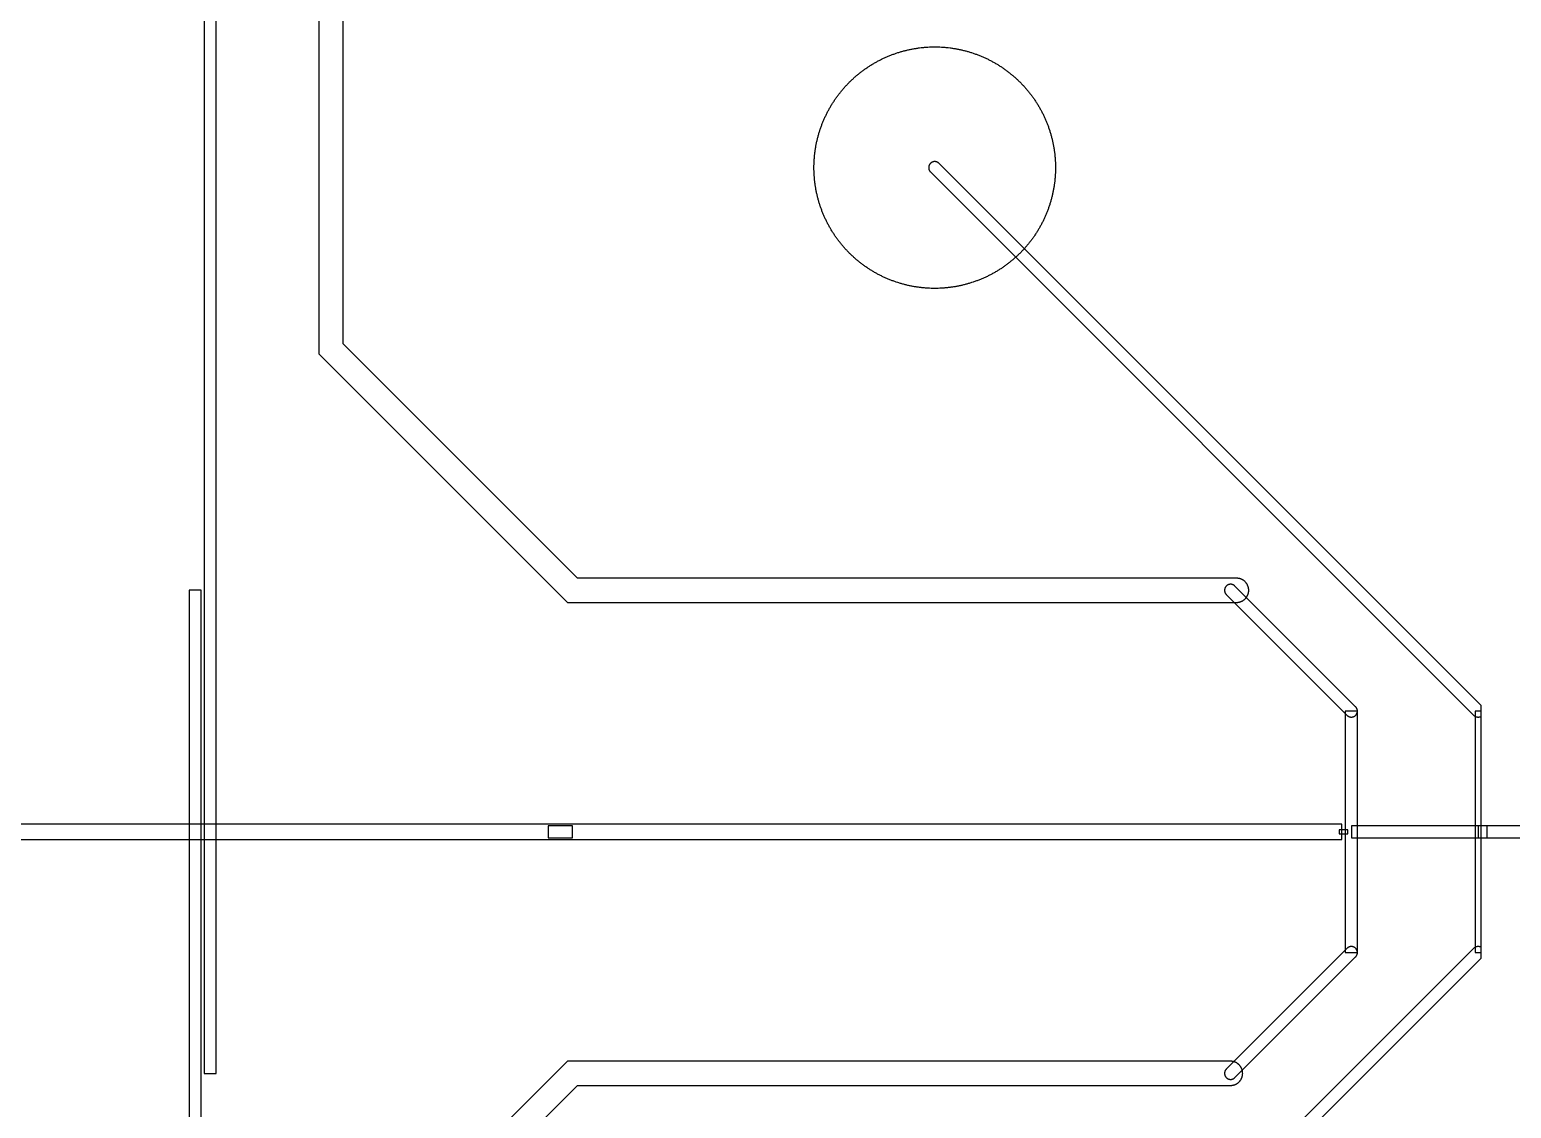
# Model space of a CAD drawing. Extents: x -44500 to 44500, y -47000 to 47000.
# Drawn here: x -7495 to 4775, y 32710 to 41643 of the extents above; entities that cross this region are included whole.
import ezdxf

# ---------------------------------------------------------------- set-up
doc = ezdxf.new("R2010")
doc.units = 0
for name, color, linetype in [('Active', 80, 'CONTINUOUS'), ('Metal1', 160, 'CONTINUOUS'), ('Poly', 20, 'CONTINUOUS')]:
    doc.layers.add(name, color=color, linetype=linetype)

msp = doc.modelspace()

# ---------------------------------------------------------------- linework, layer by layer
at = {"layer": 'Active'}
for points in [[(-6050, 33000), (-5950, 33000), (-5950, 46000), (-6050, 46000)], [(-6175, 24000), (-6075, 24000), (-6075, 37000), (-6175, 37000)]]:
    msp.add_lwpolyline(points, close=True, dxfattribs=at)
at = {"layer": 'Metal1'}
for points in [[(-5100, 42041.42), (-5100, 38958.58), (-3041.42, 36900), (2500, 36900), (2504.45, 36900.1), (2508.85, 36900.4), (2513.25, 36900.9), (2515.4, 36901.2), (2517.65, 36901.6), (2519.8, 36902), (2521.95, 36902.45), (2524.1, 36902.95), (2526.2, 36903.5), (2530.45, 36904.75), (2532.55, 36905.45), (2534.65, 36906.2), (2536.75, 36907), (2538.8, 36907.85), (2540.85, 36908.75), (2542.85, 36909.65), (2544.8, 36910.6), (2546.8, 36911.65), (2548.75, 36912.7), (2550.6, 36913.75), (2552.5, 36914.9), (2554.4, 36916.1), (2556.2, 36917.3), (2558.05, 36918.6), (2559.85, 36919.9), (2561.6, 36921.25), (2563.3, 36922.6), (2565.05, 36924.05), (2566.65, 36925.45), (2569.9, 36928.5), (2571.5, 36930.1), (2574.55, 36933.35), (2575.95, 36934.95), (2577.4, 36936.7), (2578.75, 36938.4), (2580.1, 36940.15), (2581.4, 36941.95), (2582.7, 36943.8), (2583.9, 36945.6), (2585.1, 36947.5), (2586.25, 36949.4), (2587.3, 36951.25), (2588.35, 36953.2), (2589.4, 36955.2), (2590.35, 36957.15), (2591.25, 36959.15), (2592.15, 36961.2), (2593, 36963.25), (2593.8, 36965.35), (2594.55, 36967.45), (2595.25, 36969.55), (2596.5, 36973.8), (2597.05, 36975.9), (2597.55, 36978.05), (2598, 36980.2), (2598.4, 36982.35), (2598.8, 36984.6), (2599.1, 36986.75), (2599.6, 36991.15), (2599.9, 36995.55), (2600, 37000), (2599.9, 37004.45), (2599.6, 37008.85), (2599.1, 37013.25), (2598.8, 37015.4), (2598.4, 37017.65), (2598, 37019.8), (2597.55, 37021.95), (2597.05, 37024.1), (2596.5, 37026.2), (2595.25, 37030.45), (2594.55, 37032.55), (2593.8, 37034.65), (2593, 37036.75), (2592.15, 37038.8), (2591.25, 37040.85), (2590.35, 37042.85), (2589.4, 37044.8), (2588.35, 37046.8), (2587.3, 37048.75), (2586.25, 37050.6), (2585.1, 37052.5), (2583.9, 37054.4), (2582.7, 37056.2), (2581.4, 37058.05), (2580.1, 37059.85), (2578.75, 37061.6), (2577.4, 37063.3), (2575.95, 37065.05), (2574.55, 37066.65), (2571.5, 37069.9), (2569.9, 37071.5), (2566.65, 37074.55), (2565.05, 37075.95), (2563.3, 37077.4), (2561.6, 37078.75), (2559.85, 37080.1), (2558.05, 37081.4), (2556.2, 37082.7), (2554.4, 37083.9), (2552.5, 37085.1), (2550.6, 37086.25), (2548.75, 37087.3), (2546.8, 37088.35), (2544.8, 37089.4), (2542.85, 37090.35), (2540.85, 37091.25), (2538.8, 37092.15), (2536.75, 37093), (2534.65, 37093.8), (2532.55, 37094.55), (2530.45, 37095.25), (2526.2, 37096.5), (2524.1, 37097.05), (2521.95, 37097.55), (2519.8, 37098), (2517.65, 37098.4), (2515.4, 37098.8), (2513.25, 37099.1), (2508.85, 37099.6), (2504.45, 37099.9), (2500, 37100), (-2958.58, 37100), (-4900, 39041.42), (-4900, 41958.58)], [(-4900, 30958.58), (-2958.58, 32900), (2450, 32900), (2454.45, 32900.1), (2458.85, 32900.4), (2463.25, 32900.9), (2465.4, 32901.2), (2467.65, 32901.6), (2469.8, 32902), (2471.95, 32902.45), (2474.1, 32902.95), (2476.2, 32903.5), (2480.45, 32904.75), (2482.55, 32905.45), (2484.65, 32906.2), (2486.75, 32907), (2488.8, 32907.85), (2490.85, 32908.75), (2492.85, 32909.65), (2494.8, 32910.6), (2496.8, 32911.65), (2498.75, 32912.7), (2500.6, 32913.75), (2502.5, 32914.9), (2504.4, 32916.1), (2506.2, 32917.3), (2508.05, 32918.6), (2509.85, 32919.9), (2511.6, 32921.25), (2513.3, 32922.6), (2515.05, 32924.05), (2516.65, 32925.45), (2519.9, 32928.5), (2521.5, 32930.1), (2524.55, 32933.35), (2525.95, 32934.95), (2527.4, 32936.7), (2528.75, 32938.4), (2530.1, 32940.15), (2531.4, 32941.95), (2532.7, 32943.8), (2533.9, 32945.6), (2535.1, 32947.5), (2536.25, 32949.4), (2537.3, 32951.25), (2538.35, 32953.2), (2539.4, 32955.2), (2540.35, 32957.15), (2541.25, 32959.15), (2542.15, 32961.2), (2543, 32963.25), (2543.8, 32965.35), (2544.55, 32967.45), (2545.25, 32969.55), (2546.5, 32973.8), (2547.05, 32975.9), (2547.55, 32978.05), (2548, 32980.2), (2548.4, 32982.35), (2548.8, 32984.6), (2549.1, 32986.75), (2549.6, 32991.15), (2549.9, 32995.55), (2550, 33000), (2549.9, 33004.45), (2549.6, 33008.85), (2549.1, 33013.25), (2548.8, 33015.4), (2548.4, 33017.65), (2548, 33019.8), (2547.55, 33021.95), (2547.05, 33024.1), (2546.5, 33026.2), (2545.25, 33030.45), (2544.55, 33032.55), (2543.8, 33034.65), (2543, 33036.75), (2542.15, 33038.8), (2541.25, 33040.85), (2540.35, 33042.85), (2539.4, 33044.8), (2538.35, 33046.8), (2537.3, 33048.75), (2536.25, 33050.6), (2535.1, 33052.5), (2533.9, 33054.4), (2532.7, 33056.2), (2531.4, 33058.05), (2530.1, 33059.85), (2528.75, 33061.6), (2527.4, 33063.3), (2525.95, 33065.05), (2524.55, 33066.65), (2521.5, 33069.9), (2519.9, 33071.5), (2516.65, 33074.55), (2515.05, 33075.95), (2513.3, 33077.4), (2511.6, 33078.75), (2509.85, 33080.1), (2508.05, 33081.4), (2506.2, 33082.7), (2504.4, 33083.9), (2502.5, 33085.1), (2500.6, 33086.25), (2498.75, 33087.3), (2496.8, 33088.35), (2494.8, 33089.4), (2492.85, 33090.35), (2490.85, 33091.25), (2488.8, 33092.15), (2486.75, 33093), (2484.65, 33093.8), (2482.55, 33094.55), (2480.45, 33095.25), (2476.2, 33096.5), (2474.1, 33097.05), (2471.95, 33097.55), (2469.8, 33098), (2467.65, 33098.4), (2465.4, 33098.8), (2463.25, 33099.1), (2458.85, 33099.6), (2454.45, 33099.9), (2450, 33100), (-3041.42, 33100), (-5100, 31041.42)]]:
    msp.add_lwpolyline(points, dxfattribs=at)
for points in [[(2400, 37000), (2400.1, 36996.85), (2400.25, 36995.25), (2400.4, 36993.7), (2400.9, 36990.6), (2401.25, 36989.05), (2401.6, 36987.55), (2402, 36986.05), (2402.45, 36984.55), (2402.95, 36983.1), (2403.55, 36981.55), (2404.15, 36980.1), (2404.75, 36978.75), (2405.45, 36977.3), (2406.2, 36975.9), (2407, 36974.5), (2407.8, 36973.2), (2408.65, 36971.9), (2409.55, 36970.65), (2410.5, 36969.35), (2411.5, 36968.1), (2412.5, 36966.95), (2413.55, 36965.8), (2414.65, 36964.65), (2414.64, 36964.64), (3414.64, 35964.64), (3414.65, 35964.65), (3415.8, 35963.55), (3416.95, 35962.5), (3418.1, 35961.5), (3419.35, 35960.5), (3420.65, 35959.55), (3421.9, 35958.65), (3423.2, 35957.8), (3424.5, 35957), (3425.9, 35956.2), (3427.3, 35955.45), (3428.75, 35954.75), (3430.1, 35954.15), (3431.55, 35953.55), (3433.1, 35952.95), (3434.55, 35952.45), (3436.05, 35952), (3437.55, 35951.6), (3439.05, 35951.25), (3440.6, 35950.9), (3443.7, 35950.4), (3445.25, 35950.25), (3446.85, 35950.1), (3450, 35950), (3453.15, 35950.1), (3454.75, 35950.25), (3456.3, 35950.4), (3459.4, 35950.9), (3460.95, 35951.25), (3462.45, 35951.6), (3463.95, 35952), (3465.45, 35952.45), (3466.9, 35952.95), (3468.45, 35953.55), (3469.9, 35954.15), (3471.25, 35954.75), (3472.7, 35955.45), (3474.1, 35956.2), (3475.5, 35957), (3476.8, 35957.8), (3478.1, 35958.65), (3479.35, 35959.55), (3480.65, 35960.5), (3481.9, 35961.5), (3483.05, 35962.5), (3484.2, 35963.55), (3485.35, 35964.65), (3486.45, 35965.8), (3487.5, 35966.95), (3488.5, 35968.1), (3489.5, 35969.35), (3490.45, 35970.65), (3491.35, 35971.9), (3492.2, 35973.2), (3493, 35974.5), (3493.8, 35975.9), (3494.55, 35977.3), (3495.25, 35978.75), (3495.85, 35980.1), (3496.45, 35981.55), (3497.05, 35983.1), (3497.55, 35984.55), (3498, 35986.05), (3498.4, 35987.55), (3498.75, 35989.05), (3499.1, 35990.6), (3499.6, 35993.7), (3499.75, 35995.25), (3499.9, 35996.85), (3500, 36000), (3499.9, 36003.15), (3499.75, 36004.75), (3499.6, 36006.3), (3499.1, 36009.4), (3498.75, 36010.95), (3498.4, 36012.45), (3498, 36013.95), (3497.55, 36015.45), (3497.05, 36016.9), (3496.45, 36018.45), (3495.85, 36019.9), (3495.25, 36021.25), (3494.55, 36022.7), (3493.8, 36024.1), (3493, 36025.5), (3492.2, 36026.8), (3491.35, 36028.1), (3490.45, 36029.35), (3489.5, 36030.65), (3488.5, 36031.9), (3487.5, 36033.05), (3486.45, 36034.2), (3485.35, 36035.35), (3485.36, 36035.36), (2485.36, 37035.36), (2485.35, 37035.35), (2484.2, 37036.45), (2483.05, 37037.5), (2481.9, 37038.5), (2480.65, 37039.5), (2479.35, 37040.45), (2478.1, 37041.35), (2476.8, 37042.2), (2475.5, 37043), (2474.1, 37043.8), (2472.7, 37044.55), (2471.25, 37045.25), (2469.9, 37045.85), (2468.45, 37046.45), (2466.9, 37047.05), (2465.45, 37047.55), (2463.95, 37048), (2462.45, 37048.4), (2460.95, 37048.75), (2459.4, 37049.1), (2456.3, 37049.6), (2454.75, 37049.75), (2453.15, 37049.9), (2450, 37050), (2446.85, 37049.9), (2445.25, 37049.75), (2443.7, 37049.6), (2440.6, 37049.1), (2439.05, 37048.75), (2437.55, 37048.4), (2436.05, 37048), (2434.55, 37047.55), (2433.1, 37047.05), (2431.55, 37046.45), (2430.1, 37045.85), (2428.75, 37045.25), (2427.3, 37044.55), (2425.9, 37043.8), (2424.5, 37043), (2423.2, 37042.2), (2421.9, 37041.35), (2420.65, 37040.45), (2419.35, 37039.5), (2418.1, 37038.5), (2416.95, 37037.5), (2415.8, 37036.45), (2414.65, 37035.35), (2413.55, 37034.2), (2412.5, 37033.05), (2411.5, 37031.9), (2410.5, 37030.65), (2409.55, 37029.35), (2408.65, 37028.1), (2407.8, 37026.8), (2407, 37025.5), (2406.2, 37024.1), (2405.45, 37022.7), (2404.75, 37021.25), (2404.15, 37019.9), (2403.55, 37018.45), (2402.95, 37016.9), (2402.45, 37015.45), (2402, 37013.95), (2401.6, 37012.45), (2401.25, 37010.95), (2400.9, 37009.4), (2400.4, 37006.3), (2400.25, 37004.75), (2400.1, 37003.15)], [(3500, 34000), (3500, 36000), (3400, 36000), (3400, 34000)], [(3370, 35062.5), (-20000, 35062.5), (-20000, 34937.5), (3370, 34937.5)], [(-3200, 34950), (-3000, 34950), (-3000, 35050), (-3200, 35050)], [(3420, 35017.5), (3350, 35017.5), (3350, 34982.5), (3420, 34982.5)], [(4575, 35050), (3450, 35050), (3450, 34950), (4575, 34950)], [(2400, 33000), (2400.1, 32996.85), (2400.25, 32995.25), (2400.4, 32993.7), (2400.9, 32990.6), (2401.25, 32989.05), (2401.6, 32987.55), (2402, 32986.05), (2402.45, 32984.55), (2402.95, 32983.1), (2403.55, 32981.55), (2404.15, 32980.1), (2404.75, 32978.75), (2405.45, 32977.3), (2406.2, 32975.9), (2407, 32974.5), (2407.8, 32973.2), (2408.65, 32971.9), (2409.55, 32970.65), (2410.5, 32969.35), (2411.5, 32968.1), (2412.5, 32966.95), (2413.55, 32965.8), (2414.65, 32964.65), (2415.8, 32963.55), (2416.95, 32962.5), (2418.1, 32961.5), (2419.35, 32960.5), (2420.65, 32959.55), (2421.9, 32958.65), (2423.2, 32957.8), (2424.5, 32957), (2425.9, 32956.2), (2427.3, 32955.45), (2428.75, 32954.75), (2430.1, 32954.15), (2431.55, 32953.55), (2433.1, 32952.95), (2434.55, 32952.45), (2436.05, 32952), (2437.55, 32951.6), (2439.05, 32951.25), (2440.6, 32950.9), (2443.7, 32950.4), (2445.25, 32950.25), (2446.85, 32950.1), (2450, 32950), (2453.15, 32950.1), (2454.75, 32950.25), (2456.3, 32950.4), (2459.4, 32950.9), (2460.95, 32951.25), (2462.45, 32951.6), (2463.95, 32952), (2465.45, 32952.45), (2466.9, 32952.95), (2468.45, 32953.55), (2469.9, 32954.15), (2471.25, 32954.75), (2472.7, 32955.45), (2474.1, 32956.2), (2475.5, 32957), (2476.8, 32957.8), (2478.1, 32958.65), (2479.35, 32959.55), (2480.65, 32960.5), (2481.9, 32961.5), (2483.05, 32962.5), (2484.2, 32963.55), (2485.35, 32964.65), (2485.36, 32964.64), (3485.36, 33964.64), (3485.35, 33964.65), (3486.45, 33965.8), (3487.5, 33966.95), (3488.5, 33968.1), (3489.5, 33969.35), (3490.45, 33970.65), (3491.35, 33971.9), (3492.2, 33973.2), (3493, 33974.5), (3493.8, 33975.9), (3494.55, 33977.3), (3495.25, 33978.75), (3495.85, 33980.1), (3496.45, 33981.55), (3497.05, 33983.1), (3497.55, 33984.55), (3498, 33986.05), (3498.4, 33987.55), (3498.75, 33989.05), (3499.1, 33990.6), (3499.6, 33993.7), (3499.75, 33995.25), (3499.9, 33996.85), (3500, 34000), (3499.9, 34003.15), (3499.75, 34004.75), (3499.6, 34006.3), (3499.1, 34009.4), (3498.75, 34010.95), (3498.4, 34012.45), (3498, 34013.95), (3497.55, 34015.45), (3497.05, 34016.9), (3496.45, 34018.45), (3495.85, 34019.9), (3495.25, 34021.25), (3494.55, 34022.7), (3493.8, 34024.1), (3493, 34025.5), (3492.2, 34026.8), (3491.35, 34028.1), (3490.45, 34029.35), (3489.5, 34030.65), (3488.5, 34031.9), (3487.5, 34033.05), (3486.45, 34034.2), (3485.35, 34035.35), (3484.2, 34036.45), (3483.05, 34037.5), (3481.9, 34038.5), (3480.65, 34039.5), (3479.35, 34040.45), (3478.1, 34041.35), (3476.8, 34042.2), (3475.5, 34043), (3474.1, 34043.8), (3472.7, 34044.55), (3471.25, 34045.25), (3469.9, 34045.85), (3468.45, 34046.45), (3466.9, 34047.05), (3465.45, 34047.55), (3463.95, 34048), (3462.45, 34048.4), (3460.95, 34048.75), (3459.4, 34049.1), (3456.3, 34049.6), (3454.75, 34049.75), (3453.15, 34049.9), (3450, 34050), (3446.85, 34049.9), (3445.25, 34049.75), (3443.7, 34049.6), (3440.6, 34049.1), (3439.05, 34048.75), (3437.55, 34048.4), (3436.05, 34048), (3434.55, 34047.55), (3433.1, 34047.05), (3431.55, 34046.45), (3430.1, 34045.85), (3428.75, 34045.25), (3427.3, 34044.55), (3425.9, 34043.8), (3424.5, 34043), (3423.2, 34042.2), (3421.9, 34041.35), (3420.65, 34040.45), (3419.35, 34039.5), (3418.1, 34038.5), (3416.95, 34037.5), (3415.8, 34036.45), (3414.65, 34035.35), (3414.64, 34035.36), (2414.64, 33035.36), (2414.65, 33035.35), (2413.55, 33034.2), (2412.5, 33033.05), (2411.5, 33031.9), (2410.5, 33030.65), (2409.55, 33029.35), (2408.65, 33028.1), (2407.8, 33026.8), (2407, 33025.5), (2406.2, 33024.1), (2405.45, 33022.7), (2404.75, 33021.25), (2404.15, 33019.9), (2403.55, 33018.45), (2402.95, 33016.9), (2402.45, 33015.45), (2402, 33013.95), (2401.6, 33012.45), (2401.25, 33010.95), (2400.9, 33009.4), (2400.4, 33006.3), (2400.25, 33004.75), (2400.1, 33003.15)]]:
    msp.add_lwpolyline(points, close=True, dxfattribs=at)
at = {"layer": 'Poly'}
for points in [[(999.9, 40485.9), (999.6, 40471.8), (999.1, 40457.7), (998.4, 40443.65), (997.95, 40436.6), (997.5, 40429.6), (997, 40422.6), (996.4, 40415.55), (995.8, 40408.55), (995.1, 40401.5), (994.4, 40394.5), (993.65, 40387.5), (991.95, 40373.5), (991.05, 40366.55), (990.05, 40359.55), (989.05, 40352.6), (988, 40345.65), (986.9, 40338.7), (985.7, 40331.7), (984.5, 40324.8), (983.25, 40317.85), (981.95, 40310.95), (980.6, 40304), (979.2, 40297.15), (977.75, 40290.25), (976.25, 40283.4), (974.7, 40276.5), (973.1, 40269.65), (971.45, 40262.8), (969.75, 40255.95), (968, 40249.1), (966.2, 40242.3), (964.35, 40235.5), (962.5, 40228.75), (960.55, 40221.95), (958.55, 40215.15), (956.55, 40208.45), (954.45, 40201.7), (952.35, 40195), (947.95, 40181.6), (945.65, 40174.9), (943.35, 40168.25), (941, 40161.65), (938.6, 40155), (936.15, 40148.4), (933.65, 40141.85), (931.1, 40135.25), (928.5, 40128.7), (925.9, 40122.25), (923.2, 40115.7), (920.45, 40109.15), (917.7, 40102.75), (914.85, 40096.25), (912, 40089.85), (909.1, 40083.45), (906.15, 40077.05), (903.15, 40070.7), (900.1, 40064.35), (897, 40058), (893.85, 40051.65), (890.65, 40045.35), (887.45, 40039.1), (884.2, 40032.9), (880.9, 40026.7), (877.5, 40020.45), (874.15, 40014.35), (870.7, 40008.2), (867.2, 40002.05), (863.65, 39995.95), (860.1, 39989.9), (856.45, 39983.8), (852.85, 39977.85), (849.15, 39971.85), (845.35, 39965.8), (841.6, 39959.9), (837.75, 39953.95), (833.9, 39948.1), (830, 39942.25), (826.05, 39936.45), (822.05, 39930.6), (818, 39924.8), (813.95, 39919.1), (809.85, 39913.4), (805.7, 39907.7), (801.5, 39902.05), (797.25, 39896.4), (793, 39890.8), (788.7, 39885.25), (784.35, 39879.7), (779.95, 39874.2), (775.5, 39868.7), (771.05, 39863.25), (766.55, 39857.85), (762, 39852.45), (757.4, 39847.05), (752.8, 39841.8), (748.15, 39836.5), (743.45, 39831.25), (738.7, 39826), (733.95, 39820.8), (729.2, 39815.7), (724.3, 39810.55), (719.45, 39805.5), (714.55, 39800.45), (709.6, 39795.4), (704.6, 39790.4), (699.55, 39785.45), (694.5, 39780.55), (689.45, 39775.7), (684.3, 39770.8), (679.2, 39766.05), (674, 39761.3), (668.75, 39756.55), (663.5, 39751.85), (658.2, 39747.2), (652.95, 39742.6), (647.55, 39738), (642.15, 39733.45), (636.75, 39728.95), (631.3, 39724.5), (625.8, 39720.05), (620.3, 39715.65), (614.75, 39711.3), (609.2, 39707), (603.6, 39702.75), (597.95, 39698.5), (592.3, 39694.3), (586.6, 39690.15), (580.9, 39686.05), (575.2, 39682), (569.4, 39677.95), (563.55, 39673.95), (557.75, 39670), (551.9, 39666.1), (546.05, 39662.25), (540.1, 39658.4), (534.2, 39654.65), (528.15, 39650.85), (522.15, 39647.15), (516.2, 39643.55), (510.1, 39639.9), (504.05, 39636.35), (497.95, 39632.8), (491.8, 39629.3), (485.65, 39625.85), (479.55, 39622.5), (473.3, 39619.1), (467.1, 39615.8), (460.9, 39612.55), (454.65, 39609.35), (448.35, 39606.15), (442, 39603), (435.65, 39599.9), (429.3, 39596.85), (422.95, 39593.85), (416.55, 39590.9), (410.15, 39588), (403.75, 39585.15), (397.25, 39582.3), (390.85, 39579.55), (384.3, 39576.8), (377.75, 39574.1), (371.3, 39571.5), (364.75, 39568.9), (358.15, 39566.35), (351.6, 39563.85), (345, 39561.4), (338.35, 39559), (331.75, 39556.65), (325.1, 39554.35), (318.4, 39552.05), (305, 39547.65), (298.3, 39545.55), (291.55, 39543.45), (284.85, 39541.45), (278.05, 39539.45), (271.25, 39537.5), (264.5, 39535.65), (257.7, 39533.8), (250.9, 39532), (244.05, 39530.25), (237.2, 39528.55), (230.35, 39526.9), (223.5, 39525.3), (216.6, 39523.75), (209.75, 39522.25), (202.85, 39520.8), (196, 39519.4), (189.05, 39518.05), (182.15, 39516.75), (175.2, 39515.5), (168.3, 39514.3), (161.3, 39513.1), (154.35, 39512), (147.4, 39510.95), (140.45, 39509.95), (133.45, 39508.95), (126.5, 39508.05), (112.5, 39506.35), (105.5, 39505.6), (98.5, 39504.9), (91.45, 39504.2), (84.45, 39503.6), (77.4, 39503), (70.4, 39502.5), (63.4, 39502.05), (56.35, 39501.6), (42.3, 39500.9), (28.2, 39500.4), (14.1, 39500.1), (0, 39500), (-14.1, 39500.1), (-28.2, 39500.4), (-42.3, 39500.9), (-56.35, 39501.6), (-63.4, 39502.05), (-70.4, 39502.5), (-77.4, 39503), (-84.45, 39503.6), (-91.45, 39504.2), (-98.5, 39504.9), (-105.5, 39505.6), (-112.5, 39506.35), (-126.5, 39508.05), (-133.45, 39508.95), (-140.45, 39509.95), (-147.4, 39510.95), (-154.35, 39512), (-161.3, 39513.1), (-168.3, 39514.3), (-175.2, 39515.5), (-182.15, 39516.75), (-189.05, 39518.05), (-196, 39519.4), (-202.85, 39520.8), (-209.75, 39522.25), (-216.6, 39523.75), (-223.5, 39525.3), (-230.35, 39526.9), (-237.2, 39528.55), (-244.05, 39530.25), (-250.9, 39532), (-257.7, 39533.8), (-264.5, 39535.65), (-271.25, 39537.5), (-278.05, 39539.45), (-284.85, 39541.45), (-291.55, 39543.45), (-298.3, 39545.55), (-305, 39547.65), (-318.4, 39552.05), (-325.1, 39554.35), (-331.75, 39556.65), (-338.35, 39559), (-345, 39561.4), (-351.6, 39563.85), (-358.15, 39566.35), (-364.75, 39568.9), (-371.3, 39571.5), (-377.75, 39574.1), (-384.3, 39576.8), (-390.85, 39579.55), (-397.25, 39582.3), (-403.75, 39585.15), (-410.15, 39588), (-416.55, 39590.9), (-422.95, 39593.85), (-429.3, 39596.85), (-435.65, 39599.9), (-442, 39603), (-448.35, 39606.15), (-454.65, 39609.35), (-460.9, 39612.55), (-467.1, 39615.8), (-473.3, 39619.1), (-479.55, 39622.5), (-485.65, 39625.85), (-491.8, 39629.3), (-497.95, 39632.8), (-504.05, 39636.35), (-510.1, 39639.9), (-516.2, 39643.55), (-522.15, 39647.15), (-528.15, 39650.85), (-534.2, 39654.65), (-540.1, 39658.4), (-546.05, 39662.25), (-551.9, 39666.1), (-557.75, 39670), (-563.55, 39673.95), (-569.4, 39677.95), (-575.2, 39682), (-580.9, 39686.05), (-586.6, 39690.15), (-592.3, 39694.3), (-597.95, 39698.5), (-603.6, 39702.75), (-609.2, 39707), (-614.75, 39711.3), (-620.3, 39715.65), (-625.8, 39720.05), (-631.3, 39724.5), (-636.75, 39728.95), (-642.15, 39733.45), (-647.55, 39738), (-652.95, 39742.6), (-658.2, 39747.2), (-663.5, 39751.85), (-668.75, 39756.55), (-674, 39761.3), (-679.2, 39766.05), (-684.3, 39770.8), (-689.45, 39775.7), (-694.5, 39780.55), (-699.55, 39785.45), (-704.6, 39790.4), (-709.6, 39795.4), (-714.55, 39800.45), (-719.45, 39805.5), (-724.3, 39810.55), (-729.2, 39815.7), (-733.95, 39820.8), (-738.7, 39826), (-743.45, 39831.25), (-748.15, 39836.5), (-752.8, 39841.8), (-757.4, 39847.05), (-762, 39852.45), (-766.55, 39857.85), (-771.05, 39863.25), (-775.5, 39868.7), (-779.95, 39874.2), (-784.35, 39879.7), (-788.7, 39885.25), (-793, 39890.8), (-797.25, 39896.4), (-801.5, 39902.05), (-805.7, 39907.7), (-809.85, 39913.4), (-813.95, 39919.1), (-818, 39924.8), (-822.05, 39930.6), (-826.05, 39936.45), (-830, 39942.25), (-833.9, 39948.1), (-837.75, 39953.95), (-841.6, 39959.9), (-845.35, 39965.8), (-849.15, 39971.85), (-852.85, 39977.85), (-856.45, 39983.8), (-860.1, 39989.9), (-863.65, 39995.95), (-867.2, 40002.05), (-870.7, 40008.2), (-874.15, 40014.35), (-877.5, 40020.45), (-880.9, 40026.7), (-884.2, 40032.9), (-887.45, 40039.1), (-890.65, 40045.35), (-893.85, 40051.65), (-897, 40058), (-900.1, 40064.35), (-903.15, 40070.7), (-906.15, 40077.05), (-909.1, 40083.45), (-912, 40089.85), (-914.85, 40096.25), (-917.7, 40102.75), (-920.45, 40109.15), (-923.2, 40115.7), (-925.9, 40122.25), (-928.5, 40128.7), (-931.1, 40135.25), (-933.65, 40141.85), (-936.15, 40148.4), (-938.6, 40155), (-941, 40161.65), (-943.35, 40168.25), (-945.65, 40174.9), (-947.95, 40181.6), (-952.35, 40195), (-954.45, 40201.7), (-956.55, 40208.45), (-958.55, 40215.15), (-960.55, 40221.95), (-962.5, 40228.75), (-964.35, 40235.5), (-966.2, 40242.3), (-968, 40249.1), (-969.75, 40255.95), (-971.45, 40262.8), (-973.1, 40269.65), (-974.7, 40276.5), (-976.25, 40283.4), (-977.75, 40290.25), (-979.2, 40297.15), (-980.6, 40304), (-981.95, 40310.95), (-983.25, 40317.85), (-984.5, 40324.8), (-985.7, 40331.7), (-986.9, 40338.7), (-988, 40345.65), (-989.05, 40352.6), (-990.05, 40359.55), (-991.05, 40366.55), (-991.95, 40373.5), (-993.65, 40387.5), (-994.4, 40394.5), (-995.1, 40401.5), (-995.8, 40408.55), (-996.4, 40415.55), (-997, 40422.6), (-997.5, 40429.6), (-997.95, 40436.6), (-998.4, 40443.65), (-999.1, 40457.7), (-999.6, 40471.8), (-999.9, 40485.9), (-1000, 40500), (-999.9, 40514.1), (-999.6, 40528.2), (-999.1, 40542.3), (-998.4, 40556.35), (-997.95, 40563.4), (-997.5, 40570.4), (-997, 40577.4), (-996.4, 40584.45), (-995.8, 40591.45), (-995.1, 40598.5), (-994.4, 40605.5), (-993.65, 40612.5), (-991.95, 40626.5), (-991.05, 40633.45), (-990.05, 40640.45), (-989.05, 40647.4), (-988, 40654.35), (-986.9, 40661.3), (-985.7, 40668.3), (-984.5, 40675.2), (-983.25, 40682.15), (-981.95, 40689.05), (-980.6, 40696), (-979.2, 40702.85), (-977.75, 40709.75), (-976.25, 40716.6), (-974.7, 40723.5), (-973.1, 40730.35), (-971.45, 40737.2), (-969.75, 40744.05), (-968, 40750.9), (-966.2, 40757.7), (-964.35, 40764.5), (-962.5, 40771.25), (-960.55, 40778.05), (-958.55, 40784.85), (-956.55, 40791.55), (-954.45, 40798.3), (-952.35, 40805), (-947.95, 40818.4), (-945.65, 40825.1), (-943.35, 40831.75), (-941, 40838.35), (-938.6, 40845), (-936.15, 40851.6), (-933.65, 40858.15), (-931.1, 40864.75), (-928.5, 40871.3), (-925.9, 40877.75), (-923.2, 40884.3), (-920.45, 40890.85), (-917.7, 40897.25), (-914.85, 40903.75), (-912, 40910.15), (-909.1, 40916.55), (-906.15, 40922.95), (-903.15, 40929.3), (-900.1, 40935.65), (-897, 40942), (-893.85, 40948.35), (-890.65, 40954.65), (-887.45, 40960.9), (-884.2, 40967.1), (-880.9, 40973.3), (-877.5, 40979.55), (-874.15, 40985.65), (-870.7, 40991.8), (-867.2, 40997.95), (-863.65, 41004.05), (-860.1, 41010.1), (-856.45, 41016.2), (-852.85, 41022.15), (-849.15, 41028.15), (-845.35, 41034.2), (-841.6, 41040.1), (-837.75, 41046.05), (-833.9, 41051.9), (-830, 41057.75), (-826.05, 41063.55), (-822.05, 41069.4), (-818, 41075.2), (-813.95, 41080.9), (-809.85, 41086.6), (-805.7, 41092.3), (-801.5, 41097.95), (-797.25, 41103.6), (-793, 41109.2), (-788.7, 41114.75), (-784.35, 41120.3), (-779.95, 41125.8), (-775.5, 41131.3), (-771.05, 41136.75), (-766.55, 41142.15), (-762, 41147.55), (-757.4, 41152.95), (-752.8, 41158.2), (-748.15, 41163.5), (-743.45, 41168.75), (-738.7, 41174), (-733.95, 41179.2), (-729.2, 41184.3), (-724.3, 41189.45), (-719.45, 41194.5), (-714.55, 41199.55), (-709.6, 41204.6), (-704.6, 41209.6), (-699.55, 41214.55), (-694.5, 41219.45), (-689.45, 41224.3), (-684.3, 41229.2), (-679.2, 41233.95), (-674, 41238.7), (-668.75, 41243.45), (-663.5, 41248.15), (-658.2, 41252.8), (-652.95, 41257.4), (-647.55, 41262), (-642.15, 41266.55), (-636.75, 41271.05), (-631.3, 41275.5), (-625.8, 41279.95), (-620.3, 41284.35), (-614.75, 41288.7), (-609.2, 41293), (-603.6, 41297.25), (-597.95, 41301.5), (-592.3, 41305.7), (-586.6, 41309.85), (-580.9, 41313.95), (-575.2, 41318), (-569.4, 41322.05), (-563.55, 41326.05), (-557.75, 41330), (-551.9, 41333.9), (-546.05, 41337.75), (-540.1, 41341.6), (-534.2, 41345.35), (-528.15, 41349.15), (-522.15, 41352.85), (-516.2, 41356.45), (-510.1, 41360.1), (-504.05, 41363.65), (-497.95, 41367.2), (-491.8, 41370.7), (-485.65, 41374.15), (-479.55, 41377.5), (-473.3, 41380.9), (-467.1, 41384.2), (-460.9, 41387.45), (-454.65, 41390.65), (-448.35, 41393.85), (-442, 41397), (-435.65, 41400.1), (-429.3, 41403.15), (-422.95, 41406.15), (-416.55, 41409.1), (-410.15, 41412), (-403.75, 41414.85), (-397.25, 41417.7), (-390.85, 41420.45), (-384.3, 41423.2), (-377.75, 41425.9), (-371.3, 41428.5), (-364.75, 41431.1), (-358.15, 41433.65), (-351.6, 41436.15), (-345, 41438.6), (-338.35, 41441), (-331.75, 41443.35), (-325.1, 41445.65), (-318.4, 41447.95), (-305, 41452.35), (-298.3, 41454.45), (-291.55, 41456.55), (-284.85, 41458.55), (-278.05, 41460.55), (-271.25, 41462.5), (-264.5, 41464.35), (-257.7, 41466.2), (-250.9, 41468), (-244.05, 41469.75), (-237.2, 41471.45), (-230.35, 41473.1), (-223.5, 41474.7), (-216.6, 41476.25), (-209.75, 41477.75), (-202.85, 41479.2), (-196, 41480.6), (-189.05, 41481.95), (-182.15, 41483.25), (-175.2, 41484.5), (-168.3, 41485.7), (-161.3, 41486.9), (-154.35, 41488), (-147.4, 41489.05), (-140.45, 41490.05), (-133.45, 41491.05), (-126.5, 41491.95), (-112.5, 41493.65), (-105.5, 41494.4), (-98.5, 41495.1), (-91.45, 41495.8), (-84.45, 41496.4), (-77.4, 41497), (-70.4, 41497.5), (-63.4, 41497.95), (-56.35, 41498.4), (-42.3, 41499.1), (-28.2, 41499.6), (-14.1, 41499.9), (0, 41500), (14.1, 41499.9), (28.2, 41499.6), (42.3, 41499.1), (56.35, 41498.4), (63.4, 41497.95), (70.4, 41497.5), (77.4, 41497), (84.45, 41496.4), (91.45, 41495.8), (98.5, 41495.1), (105.5, 41494.4), (112.5, 41493.65), (126.5, 41491.95), (133.45, 41491.05), (140.45, 41490.05), (147.4, 41489.05), (154.35, 41488), (161.3, 41486.9), (168.3, 41485.7), (175.2, 41484.5), (182.15, 41483.25), (189.05, 41481.95), (196, 41480.6), (202.85, 41479.2), (209.75, 41477.75), (216.6, 41476.25), (223.5, 41474.7), (230.35, 41473.1), (237.2, 41471.45), (244.05, 41469.75), (250.9, 41468), (257.7, 41466.2), (264.5, 41464.35), (271.25, 41462.5), (278.05, 41460.55), (284.85, 41458.55), (291.55, 41456.55), (298.3, 41454.45), (305, 41452.35), (318.4, 41447.95), (325.1, 41445.65), (331.75, 41443.35), (338.35, 41441), (345, 41438.6), (351.6, 41436.15), (358.15, 41433.65), (364.75, 41431.1), (371.3, 41428.5), (377.75, 41425.9), (384.3, 41423.2), (390.85, 41420.45), (397.25, 41417.7), (403.75, 41414.85), (410.15, 41412), (416.55, 41409.1), (422.95, 41406.15), (429.3, 41403.15), (435.65, 41400.1), (442, 41397), (448.35, 41393.85), (454.65, 41390.65), (460.9, 41387.45), (467.1, 41384.2), (473.3, 41380.9), (479.55, 41377.5), (485.65, 41374.15), (491.8, 41370.7), (497.95, 41367.2), (504.05, 41363.65), (510.1, 41360.1), (516.2, 41356.45), (522.15, 41352.85), (528.15, 41349.15), (534.2, 41345.35), (540.1, 41341.6), (546.05, 41337.75), (551.9, 41333.9), (557.75, 41330), (563.55, 41326.05), (569.4, 41322.05), (575.2, 41318), (580.9, 41313.95), (586.6, 41309.85), (592.3, 41305.7), (597.95, 41301.5), (603.6, 41297.25), (609.2, 41293), (614.75, 41288.7), (620.3, 41284.35), (625.8, 41279.95), (631.3, 41275.5), (636.75, 41271.05), (642.15, 41266.55), (647.55, 41262), (652.95, 41257.4), (658.2, 41252.8), (663.5, 41248.15), (668.75, 41243.45), (674, 41238.7), (679.2, 41233.95), (684.3, 41229.2), (689.45, 41224.3), (694.5, 41219.45), (699.55, 41214.55), (704.6, 41209.6), (709.6, 41204.6), (714.55, 41199.55), (719.45, 41194.5), (724.3, 41189.45), (729.2, 41184.3), (733.95, 41179.2), (738.7, 41174), (743.45, 41168.75), (748.15, 41163.5), (752.8, 41158.2), (757.4, 41152.95), (762, 41147.55), (766.55, 41142.15), (771.05, 41136.75), (775.5, 41131.3), (779.95, 41125.8), (784.35, 41120.3), (788.7, 41114.75), (793, 41109.2), (797.25, 41103.6), (801.5, 41097.95), (805.7, 41092.3), (809.85, 41086.6), (813.95, 41080.9), (818, 41075.2), (822.05, 41069.4), (826.05, 41063.55), (830, 41057.75), (833.9, 41051.9), (837.75, 41046.05), (841.6, 41040.1), (845.35, 41034.2), (849.15, 41028.15), (852.85, 41022.15), (856.45, 41016.2), (860.1, 41010.1), (863.65, 41004.05), (867.2, 40997.95), (870.7, 40991.8), (874.15, 40985.65), (877.5, 40979.55), (880.9, 40973.3), (884.2, 40967.1), (887.45, 40960.9), (890.65, 40954.65), (893.85, 40948.35), (897, 40942), (900.1, 40935.65), (903.15, 40929.3), (906.15, 40922.95), (909.1, 40916.55), (912, 40910.15), (914.85, 40903.75), (917.7, 40897.25), (920.45, 40890.85), (923.2, 40884.3), (925.9, 40877.75), (928.5, 40871.3), (931.1, 40864.75), (933.65, 40858.15), (936.15, 40851.6), (938.6, 40845), (941, 40838.35), (943.35, 40831.75), (945.65, 40825.1), (947.95, 40818.4), (952.35, 40805), (954.45, 40798.3), (956.55, 40791.55), (958.55, 40784.85), (960.55, 40778.05), (962.5, 40771.25), (964.35, 40764.5), (966.2, 40757.7), (968, 40750.9), (969.75, 40744.05), (971.45, 40737.2), (973.1, 40730.35), (974.7, 40723.5), (976.25, 40716.6), (977.75, 40709.75), (979.2, 40702.85), (980.6, 40696), (981.95, 40689.05), (983.25, 40682.15), (984.5, 40675.2), (985.7, 40668.3), (986.9, 40661.3), (988, 40654.35), (989.05, 40647.4), (990.05, 40640.45), (991.05, 40633.45), (991.95, 40626.5), (993.65, 40612.5), (994.4, 40605.5), (995.1, 40598.5), (995.8, 40591.45), (996.4, 40584.45), (997, 40577.4), (997.5, 40570.4), (997.95, 40563.4), (998.4, 40556.35), (999.1, 40542.3), (999.6, 40528.2), (999.9, 40514.1), (1000, 40500)], [(4525, 36045.71), (35.35, 40535.36), (35.35, 40535.35), (34.2, 40536.45), (33.05, 40537.5), (31.9, 40538.5), (30.65, 40539.5), (29.35, 40540.45), (28.1, 40541.35), (26.8, 40542.2), (25.5, 40543), (24.1, 40543.8), (22.7, 40544.55), (21.25, 40545.25), (19.9, 40545.85), (18.45, 40546.45), (16.9, 40547.05), (15.45, 40547.55), (13.95, 40548), (12.45, 40548.4), (10.95, 40548.75), (9.4, 40549.1), (6.3, 40549.6), (4.75, 40549.75), (3.15, 40549.9), (0, 40550), (-3.15, 40549.9), (-4.75, 40549.75), (-6.3, 40549.6), (-9.4, 40549.1), (-10.95, 40548.75), (-12.45, 40548.4), (-13.95, 40548), (-15.45, 40547.55), (-16.9, 40547.05), (-18.45, 40546.45), (-19.9, 40545.85), (-21.25, 40545.25), (-22.7, 40544.55), (-24.1, 40543.8), (-25.5, 40543), (-26.8, 40542.2), (-28.1, 40541.35), (-29.35, 40540.45), (-30.65, 40539.5), (-31.9, 40538.5), (-33.05, 40537.5), (-34.2, 40536.45), (-35.35, 40535.35), (-36.45, 40534.2), (-37.5, 40533.05), (-38.5, 40531.9), (-39.5, 40530.65), (-40.45, 40529.35), (-41.35, 40528.1), (-42.2, 40526.8), (-43, 40525.5), (-43.8, 40524.1), (-44.55, 40522.7), (-45.25, 40521.25), (-45.85, 40519.9), (-46.45, 40518.45), (-47.05, 40516.9), (-47.55, 40515.45), (-48, 40513.95), (-48.4, 40512.45), (-48.75, 40510.95), (-49.1, 40509.4), (-49.6, 40506.3), (-49.75, 40504.75), (-49.9, 40503.15), (-50, 40500), (-49.9, 40496.85), (-49.75, 40495.25), (-49.6, 40493.7), (-49.1, 40490.6), (-48.75, 40489.05), (-48.4, 40487.55), (-48, 40486.05), (-47.55, 40484.55), (-47.05, 40483.1), (-46.45, 40481.55), (-45.85, 40480.1), (-45.25, 40478.75), (-44.55, 40477.3), (-43.8, 40475.9), (-43, 40474.5), (-42.2, 40473.2), (-41.35, 40471.9), (-40.45, 40470.65), (-39.5, 40469.35), (-38.5, 40468.1), (-37.5, 40466.95), (-36.45, 40465.8), (-35.35, 40464.65), (-35.35, 40464.64), (4464.65, 35964.64), (4464.65, 35964.65), (4465.8, 35963.55), (4466.95, 35962.5), (4468.1, 35961.5), (4469.35, 35960.5), (4470.65, 35959.55), (4471.9, 35958.65), (4473.2, 35957.8), (4474.5, 35957), (4475.9, 35956.2), (4477.3, 35955.45), (4478.75, 35954.75), (4480.1, 35954.15), (4481.55, 35953.55), (4483.1, 35952.95), (4484.55, 35952.45), (4486.05, 35952), (4487.55, 35951.6), (4489.05, 35951.25), (4490.6, 35950.9), (4493.7, 35950.4), (4495.25, 35950.25), (4496.85, 35950.1), (4500, 35950), (4503.15, 35950.1), (4504.75, 35950.25), (4506.3, 35950.4), (4509.4, 35950.9), (4510.95, 35951.25), (4512.45, 35951.6), (4513.95, 35952), (4515.45, 35952.45), (4516.9, 35952.95), (4518.45, 35953.55), (4519.9, 35954.15), (4521.25, 35954.75), (4522.7, 35955.45), (4524.1, 35956.2), (4525, 35956.71)], [(4525, 34000), (4525, 36000), (4475, 36000), (4475, 34000)], [(5500, 35050), (4500, 35050), (4500, 34950), (5500, 34950)]]:
    msp.add_lwpolyline(points, close=True, dxfattribs=at)
msp.add_lwpolyline([(35.35, 29464.65), (4525, 33954.29), (4525, 34043.29), (4524.1, 34043.8), (4522.7, 34044.55), (4521.25, 34045.25), (4519.9, 34045.85), (4518.45, 34046.45), (4516.9, 34047.05), (4515.45, 34047.55), (4513.95, 34048), (4512.45, 34048.4), (4510.95, 34048.75), (4509.4, 34049.1), (4506.3, 34049.6), (4504.75, 34049.75), (4503.15, 34049.9), (4500, 34050), (4496.85, 34049.9), (4495.25, 34049.75), (4493.7, 34049.6), (4490.6, 34049.1), (4489.05, 34048.75), (4487.55, 34048.4), (4486.05, 34048), (4484.55, 34047.55), (4483.1, 34047.05), (4481.55, 34046.45), (4480.1, 34045.85), (4478.75, 34045.25), (4477.3, 34044.55), (4475.9, 34043.8), (4474.5, 34043), (4473.2, 34042.2), (4471.9, 34041.35), (4470.65, 34040.45), (4469.35, 34039.5), (4468.1, 34038.5), (4466.95, 34037.5), (4465.8, 34036.45), (4464.65, 34035.35), (4464.65, 34035.36), (-35.35, 29535.35)], dxfattribs=at)

doc.saveas('drawing.dxf')
